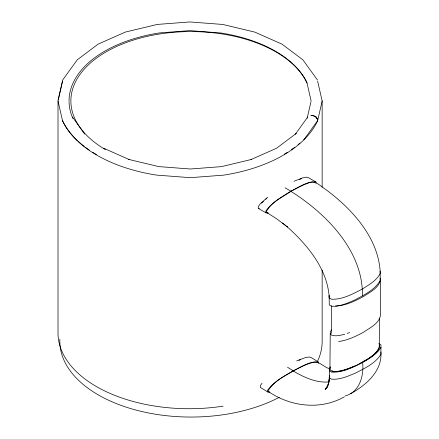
<?xml version="1.0" encoding="UTF-8"?>
<svg xmlns="http://www.w3.org/2000/svg" width="439" height="439" viewBox="0 0 439 439"><rect width="100%" height="100%" fill="white"/><g stroke="black" fill="none" stroke-linecap="round" stroke-linejoin="round"><path stroke-width="0.66" d="M269.689 392.488L267.642 391.917L267.658 390.139C274.046 381.403 284.104 376.305 293.142 370.768C301.132 367.361 309.506 360.732 318.533 362.104L318.522 363.289M378.835 343.616L380.959 344.933L380.931 354.311C375.213 363.596 364.6 368.332 355.272 373.205C347.748 376.245 339.846 379.922 331.533 379.148L329.415 377.825L329.442 368.447L330.468 366.834M379.505 318.204L379.263 346.574C376.042 356.655 364.238 360.891 355.755 365.758C348.034 368.667 339.479 373.243 331.066 370.856L329.925 369.204L330.238 333.404L330.776 330.979L331.505 329.969M380.992 347.298C376.975 354.394 369.369 358.367 362.658 362.51C363.991 375.619 359.706 392.131 345.323 395.896M329.382 375.46L328.987 380.942L329.442 378.402L328.35 384.026L329.096 381.348L327.373 387.022L328.284 384.279L325.31 389.618L326.77 387.714M329.925 369.204L330.331 367.388M58.206 99.779L62.733 79.936L77.231 59.841L98.111 44.13L125.318 32.08L157.294 24.425L189.835 21.95L222.869 24.463L254.85 32.118L282.058 44.169L302.932 59.88L317.435 79.975M223.111 406.146A131.157 75.722 0 0 1 58.008 333.003L58.008 100.981L62.552 81.072M307.19 118.234L310.971 101.645M311.125 100.981L306.965 82.757A121.96 70.41 0 0 0 220.729 32.969L189.835 30.62L159.434 32.93A121.96 70.41 0 0 0 69.044 100.943M316.376 118.272L316.678 116.944M317.616 81.111L322.155 100.943L317.688 120.544L304.584 138.806A131.157 75.722 0 0 1 303.7 139.673M380.114 271.143L380.251 280.488C374.835 289.888 364.326 294.783 355.167 299.81C347.677 303.014 339.824 306.823 331.467 306.224L329.277 304.957L329.14 295.612L329.277 297.966L331.467 299.233C342.579 299.683 352.813 293.949 362.4 289.005C368.969 284.752 376.47 280.669 380.251 273.497C379.153 238.657 352.649 209.518 326.084 189.73C320.711 186.509 315.197 179.353 308.293 183.09C302.219 185.214 296.495 188.194 290.914 191.355C282.304 197.204 271.39 202.083 266.341 211.582L266.813 212.492L277.075 219.105L287.457 226.974L282.392 222.957M307.679 117.065L295.425 134.153L296.182 133.472L276.543 148.25L250.949 159.587L251.52 159.439L221.443 166.633L190.328 168.999L158.72 166.595L128.643 159.406L129.214 159.549L103.62 148.212M262.083 383.225L260.354 385.59L260.338 387.368L267.642 391.917M327.867 386.287L325.914 388.334L327.406 386.951M261.556 203.164L263.4 201.397M267.68 197.265L260.316 203.745L258.286 206.615L258.286 208.388L265.847 212.756L267.878 213.283M265.76 199.218L266.791 198.406M369.122 358.032L373.863 354.542L377.617 350.931L379.559 347.886L379.526 345.652M315.981 183.217L315.981 182.037C306.982 180.857 298.789 187.629 290.914 191.168C281.997 196.87 272.081 202.165 265.847 210.983L265.847 212.756M350.706 393.591C365.967 385.277 382.451 371.109 380.898 351.946M368.595 358.416L360.518 363.119M329.382 368.628C323.911 367.295 319.724 361.264 313.852 362.219C308.299 363.459 303.113 365.912 298.015 368.381C287.54 374.637 274.578 379.933 268.152 390.754L268.624 391.67C290.859 406.832 320.684 410.333 344.544 396.73M362.658 362.51C352.994 367.245 342.672 372.81 331.593 372.135L329.475 370.818L329.442 368.447M294.064 181.274L302.487 177.905L306.389 177.142L308.419 177.669L315.981 182.037M296.698 360.885L305.237 357.67L309.177 356.989L311.224 357.56L318.533 362.104M349.027 368.316L354.696 365.989M299.524 179.425L301.456 178.717M298.97 360.249L300.71 359.656M344.785 334.172C340.477 335.308 335.731 336.708 331.374 335.05L330.238 333.404M347.211 333.393L349.642 332.614M348.396 368.573L342.019 370.549L336.713 371.498L332.905 371.345L331.906 370.719M328.992 381.968C316.173 383.055 303.914 377.31 293.142 370.95M335.588 305.999C345.68 305.725 355.014 301.061 363.739 296.396C369.868 292.061 378.714 288.165 380.383 280.142L380.383 315.839C378.714 323.861 369.868 327.757 363.739 332.093C355.875 336.356 347.551 340.401 338.584 341.515M266.813 212.492L268.207 212.816M268.624 391.67L269.562 391.906M258.286 208.388L259.301 208.651M285.098 187.81L290.914 191.168M290.914 191.355C326.281 213.573 363.465 251.273 362.4 295.996M287.523 367.267L293.142 370.768M286.837 226.48C307.552 245.022 327.62 268.986 329.277 297.966M307.037 82.993L307.015 82.96A120.127 69.351 0 0 0 131.299 40.761A120.127 69.351 0 0 0 105.437 149.617M72.484 117.026L84.743 134.114M58.008 100.981L62.503 120.615A131.124 75.706 0 0 0 77.368 140.573M62.503 120.615L62.552 120.818A132.984 76.776 0 0 0 156.58 175.106L190.328 177.669L223.583 175.145A132.984 76.776 0 0 0 317.616 120.851A5.509 4.346 24.9 0 0 312.294 115.528L310.9 115.539L312.299 115.495A5.444 4.406 12.8 0 1 316.129 117.103A5.537 4.483 12.8 0 1 317.715 120.407M380.114 278.134L380.251 280.488M331.571 305.698L331.571 333.316M322.155 100.943L322.155 187.239M322.155 270.106L322.155 341.328A131.157 75.722 0 0 1 317.688 360.929M59.847 339.276L59.847 341.328A131.157 75.722 0 0 0 137.956 410.58A131.157 75.722 0 0 0 279.253 397.344M96.426 154.523A131.124 75.706 0 0 1 92.788 152.338M89.282 150.056A131.124 75.706 0 0 1 85.38 147.279M84.31 146.467A131.124 75.706 0 0 1 78.296 141.435M72.912 118.541A121.96 70.41 0 0 1 69.049 101.596M299.952 143.103A131.157 75.722 0 0 1 297.944 144.782M294.783 147.246A131.157 75.722 0 0 1 291.452 149.628M287.375 152.306A131.157 75.722 0 0 1 284.357 154.133"/></g></svg>
